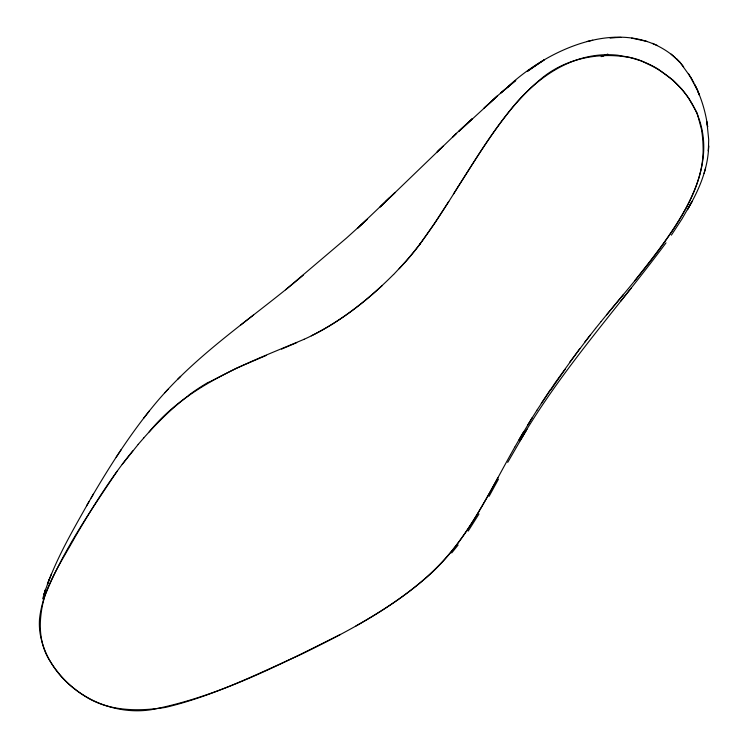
<?xml version="1.0" encoding="UTF-8"?>
<svg xmlns="http://www.w3.org/2000/svg" width="748" height="748" viewBox="0 0 748 748"><rect width="100%" height="100%" fill="white"/><g stroke="black" fill="none" stroke-linecap="round" stroke-linejoin="round"><path stroke-width="1.12" d="M671.377 235.171L681.98 218.949L692.05 201.408L687.412 209.721C698.884 190.291 708.244 168.683 708.655 145.776L708.356 151.077L708.702 139.633L706.897 121.802L707.664 126.898C705.729 112.275 701.418 97.951 694.845 84.748L697.005 89.311L688.412 73.472M704.055 173.424L705.56 168.141M42.692 598.858C52.809 564.273 71.35 532.997 88.918 501.786M44.169 593.875L45.563 589.34L43.982 594.417M49.536 578.737L47.423 584.095L51.388 574.109M498.477 479.15L489.07 496.335M497.925 477.72C481.347 507.957 464.471 538.635 440.441 563.73C416.15 589.209 386.407 608.666 355.954 625.964M510.519 454.719C485.882 498.879 463.629 546.601 423.948 579.644C387.184 610.901 344.052 633.444 300.902 654.491C256.714 674.397 212.666 696.304 165.261 707.44C138.427 711.572 108.245 711.451 84.748 696.033A102.887 98.474 10.3 0 1 77.203 690.871L72.434 687.113A102.57 98.175 10.3 0 1 59.597 674.331L55.866 669.619A102.859 98.456 10.3 0 1 50.77 662.195C41.392 648.544 39.018 631.49 40.906 615.295A107.273 103.533 3.1 0 1 44.992 595.614C62.748 551.024 90.499 511.015 117.071 471.277M510.566 454.653L514.774 447.117M507.696 462.404L526.873 429.287L519.991 440.815C561.355 369.662 617.212 308.709 666.01 242.848M514.839 447.014L523.516 431.998M91.088 498.065C109.545 466.471 129.311 435.504 152.461 407.108C194.854 354.814 252.422 318.33 303.286 275.161M86.525 505.919L93.463 493.979M519.075 439.6L532.38 417.44M478.982 513.998L468.155 531.136M527.798 424.873L536.886 410.297M453.419 194.143L458.225 186.495M458.3 186.346C482.535 148.917 505.246 109.058 539.757 79.933C565.179 57.792 601.158 51.154 633.584 58.307A47.788 46.797 -12.1 0 1 642.354 61.392L652.424 66.235A102.579 100.419 -10.4 0 1 662.943 72.621A102.364 100.213 -10.4 0 1 681.288 88.806A102.719 100.559 -10.4 0 1 688.805 98.446M448.763 201.493L434.653 223.306L420.161 243.82M536.727 410.521L555.343 382.518L579.784 348.671M541.262 403.462L550.5 389.54M121.279 449.529L116.174 457.234M569.733 362.219L590.219 335.151M420.077 243.876C451.371 201.605 475.438 154.397 508.023 113.023C530.332 83.888 561.888 58.409 599.662 55.043A90.564 88.89 -12.8 0 1 617.708 55.221L629.601 57.325L641.317 60.943A102.841 100.765 -11.6 0 1 658.062 69.059L673.032 80.148L681.652 89.003M122.195 464.415L138.23 444.368M584.833 342.07L595.586 328.381M149.376 410.923L143.569 418.328M620.887 300.958L631.153 288.186M132.779 450.904C110.797 477.738 92.49 507.294 75.006 537.167C60.663 563.122 42.655 588.957 39.504 619.213A68.545 66.133 1.4 0 0 40.429 635.37C50.079 684.327 102.654 717.192 151.059 709.73C218.192 696.94 279.846 664.654 340.536 634.398M595.436 328.568L600.925 321.771M451.727 552.931L458.15 544.965M634.772 280.734C671.985 233.011 728.215 167.234 692.181 103.916A101.448 99.334 -10.9 0 0 681.643 89.003M601.065 321.593C626.385 290.458 653.266 260.379 675.079 226.579C690.423 202.689 704.149 175.705 703.073 146.552A123.71 121.148 -16.1 0 0 701.437 129.17L697.136 113.032L688.796 98.456M606.619 314.786L623.57 294.375M138.174 444.406L143.709 438.029M143.635 438.076C157.501 422.424 172.386 407.557 189.244 395.112M393.57 274.563L404.556 262.744A280.762 262.716 -46.4 0 0 420.096 243.773M399.151 268.756L404.603 262.782M164.841 392.747L168.019 389.315M149.142 431.942C188.664 383.631 248.673 362.743 304.184 339.255M393.551 274.469C367.446 300.649 337.816 323.921 304.034 339.33M385.622 201.558L395.178 192.404L380.096 207L460.992 129.021L472.371 118.67L458.982 131.293L497.588 95.847L484.096 108.114L495.943 97.109L515.765 80.429L500.861 92.948L508.939 85.936L507.612 87.002C549.471 47.779 625.244 13.903 675.509 57.858M440.058 149.067L437.141 151.956L442.994 146.206M177.772 379.208L180.661 376.384M389.596 197.696L357.413 228.364L367.212 219.314L346.623 237.948L285.53 289.813M382.078 285.689C360.77 305.324 337.357 322.958 311.308 335.824M253.609 314.936L240.454 325.193M208.421 382.518L236.536 368.128L266.428 355.356M601.13 56.652L607.647 54.174M296.732 342.631L281.585 349.101M602.897 55.969L608.049 54.324M592.706 40.233L587.143 41.495M615.38 37.475L609.872 37.793L620.962 37.4M631.714 38.111L647.375 41.533M652.424 43.337L657.324 45.469M671.162 54.099L680.259 62.682L691.04 77.67M679.923 62.327L676.529 58.83L680.259 62.682M680.577 63.056L683.653 66.806M691.348 78.175L694.004 83.131M697.295 89.891L699.445 95.183L697.538 90.48M550.921 389.839A731.039 554.876 -56.9 0 1 565.217 369.306M189.094 394.925A192.348 174.452 -25.1 0 1 208.299 382.303M420.161 243.932A282.753 265.26 -46.3 0 1 404.631 262.81M455.345 134.378L452.418 137.23L456.495 133.275L455.345 134.378M535.147 65.787L527.405 71.322L544.123 59.943L535.147 65.787"/></g></svg>
